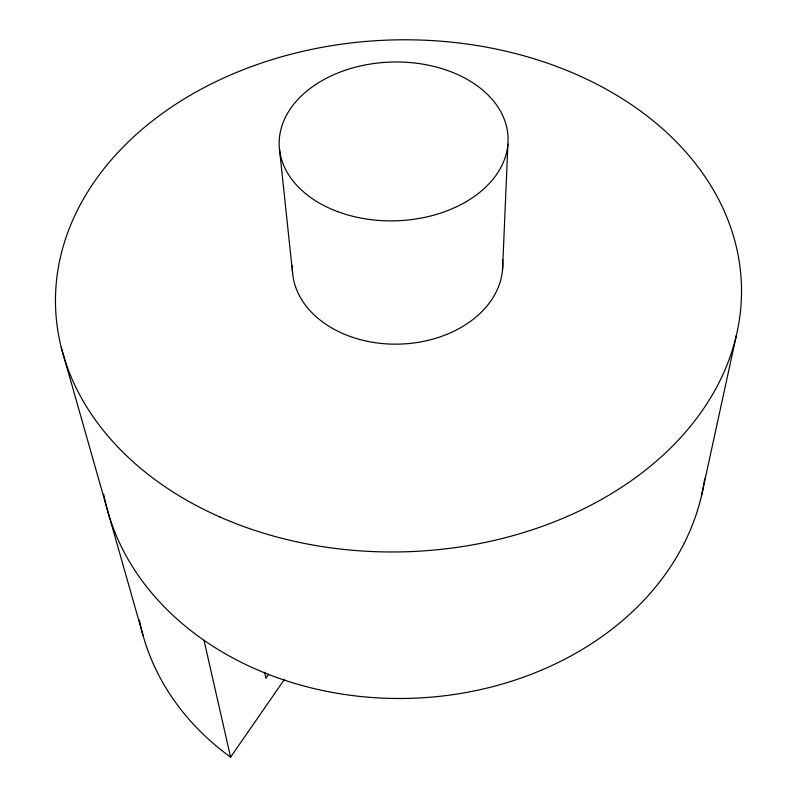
<?xml version="1.0" encoding="UTF-8"?>
<svg xmlns="http://www.w3.org/2000/svg" width="797" height="797" viewBox="0 0 797 797"><rect width="100%" height="100%" fill="white"/><g stroke="black" fill="none" stroke-linecap="round" stroke-linejoin="round"><path stroke-width="1.2" d="M502.568 269.436L507.898 144.217M701.49 495.764L736.388 335.318M139.375 620.056A271.827 232.266 -1.8 0 0 230.592 757.15L284.409 679.442M268.689 674.282L265.849 678.327L264.793 672.25M61.23 347.343L143.061 635.498M204.012 640.31L230.592 757.15M279.458 148.84L292.648 273.53M704.668 478.887A303.308 244.619 -1.8 0 1 408.881 698.371A303.308 244.619 -1.8 0 1 103.69 494.16M502.518 259.414A105.234 77.927 -1.8 0 1 399.825 344.105A105.234 77.927 -1.8 0 1 292.379 265.74M220.092 517.064A343.108 255.996 -1.8 0 0 741.429 297.072A343.108 255.996 -1.8 0 0 233.939 73.503A343.108 255.996 -1.8 0 0 220.092 517.064M337.709 211.643A114.489 79.401 -1.8 0 0 508.087 138.529A114.489 79.401 -1.8 0 0 335.109 74.131A114.489 79.401 -1.8 0 0 337.709 211.643"/></g></svg>
